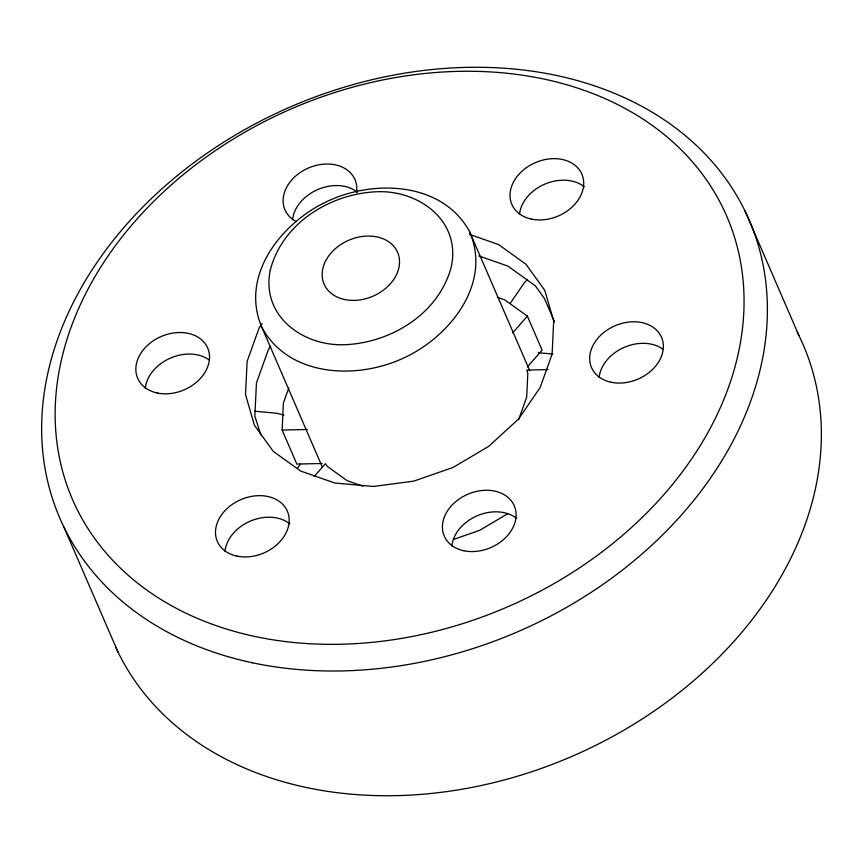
<?xml version="1.0" encoding="UTF-8"?>
<svg xmlns="http://www.w3.org/2000/svg" width="863" height="863" viewBox="0 0 863 863"><rect width="100%" height="100%" fill="white"/><g stroke="black" fill="none" stroke-linecap="round" stroke-linejoin="round"><path stroke-width="1.29" d="M322.082 463.485L296.84 464.078L282.125 430.065L283.42 402.935L288.771 388.026M518.577 419.796L526.678 397.174L527.822 373.474L526.829 370.065L548.091 369.569M262.093 323.625L259.105 327.983L247.12 361.414L245.524 394.585L254.434 425.254L273.226 451.338L300.648 471.036L334.801 483.021L373.377 486.462L413.733 481.144L453.14 467.422L488.89 446.225L518.555 419.008L540.109 387.616L552.093 354.186L553.69 321.014L544.78 290.335L525.977 264.261L498.566 244.563L469.472 234.358M270.669 346.257L268.425 349.526L256.44 382.956L254.844 416.128L260.777 434.725M297.508 468.264L300.443 463.981M510.076 303.517L523.981 283.28A110.086 83.83 -23.4 0 1 527.455 279.472M314.197 476.495L325.405 463.668L327.498 466.559L347.077 480.637L362.935 486.193M512.708 332.881L527.358 316.106L504.941 300L497.325 297.325M527.422 366.894L542.083 350.119L527.358 316.106M507.746 513.679L479.634 530.346L453.614 539.407M282.125 430.065L307.357 429.461M538.318 352.719L552.881 354.024M254.833 411.241L276.117 413.15A110.086 83.83 -23.4 0 1 283.927 415.125M478.792 255.901L507.886 266.106L535.308 285.804L544.434 298.469L554.585 321.931M529.774 370.777L469.45 231.37C442.083 181.694 373.895 179.364 327.519 201.262C281.618 222.449 239.191 275.621 262.05 327.746L322.374 467.153M262.05 327.746C289.418 377.422 357.606 379.763 403.981 357.865C449.882 336.667 492.309 283.506 469.45 231.37M744.985 210.928L798.965 335.653M64.035 527.347L118.015 652.072M797.185 332.093A375.534 285.987 -23.4 0 1 583.237 751.328A375.534 285.987 -23.4 0 1 115.75 647.282M519.483 214.358A38.123 29.029 -23.4 0 1 544.974 184.056A38.123 29.029 -23.4 0 1 584.327 186.818M296.387 221.629A38.123 29.029 -23.4 0 1 306.462 168.921A38.123 29.029 -23.4 0 1 356.495 192.481M292.557 219.731A38.123 29.029 -23.4 0 1 318.059 189.429A38.123 29.029 -23.4 0 1 357.401 192.19M599.138 377.487A38.123 29.029 -23.4 0 1 623.863 347.519A38.123 29.029 -23.4 0 1 662.903 349.137M145.297 388.231A38.123 29.029 -23.4 0 1 170.022 358.264A38.123 29.029 -23.4 0 1 209.062 359.882M451.867 545.999A38.123 29.029 -23.4 0 1 477.368 515.696A38.123 29.029 -23.4 0 1 516.71 518.458M224.952 551.371A38.123 29.029 -23.4 0 1 250.443 521.069A38.123 29.029 -23.4 0 1 289.795 523.83M270.227 270.367C260.939 316.052 303.204 346.689 345.254 344.682C391.748 342.676 439.666 312.945 451.457 266.074C460.745 220.399 418.49 189.752 376.43 191.769C329.936 193.765 282.028 223.495 270.227 270.367M252.525 662.806A375.534 285.987 -23.4 0 0 765.88 282.859A375.534 285.987 -23.4 0 0 195.135 161.748A375.534 285.987 -23.4 0 0 252.525 662.806M531.446 219.105A38.123 29.029 -23.4 0 0 583.561 180.54A38.123 29.029 -23.4 0 0 525.61 168.242A38.123 29.029 -23.4 0 0 531.446 219.105M611.101 382.244A38.123 29.029 -23.4 0 0 663.216 343.668A38.123 29.029 -23.4 0 0 605.265 331.37A38.123 29.029 -23.4 0 0 611.101 382.244M157.26 392.989A38.123 29.029 -23.4 0 0 209.375 354.413A38.123 29.029 -23.4 0 0 151.424 342.115A38.123 29.029 -23.4 0 0 157.26 392.989M463.83 550.745A38.123 29.029 -23.4 0 0 515.945 512.169A38.123 29.029 -23.4 0 0 458.005 499.871A38.123 29.029 -23.4 0 0 463.83 550.745M236.915 556.117A38.123 29.029 -23.4 0 0 289.029 517.541A38.123 29.029 -23.4 0 0 231.079 505.243A38.123 29.029 -23.4 0 0 236.915 556.117M255.34 636.56A356.473 271.467 -23.4 0 0 742.622 275.901A356.473 271.467 -23.4 0 0 200.852 160.939A356.473 271.467 -23.4 0 0 255.34 636.56M344.639 299.526A40.032 30.485 -23.4 0 0 399.364 259.029A40.032 30.485 -23.4 0 0 338.523 246.117A40.032 30.485 -23.4 0 0 344.639 299.526"/></g></svg>
